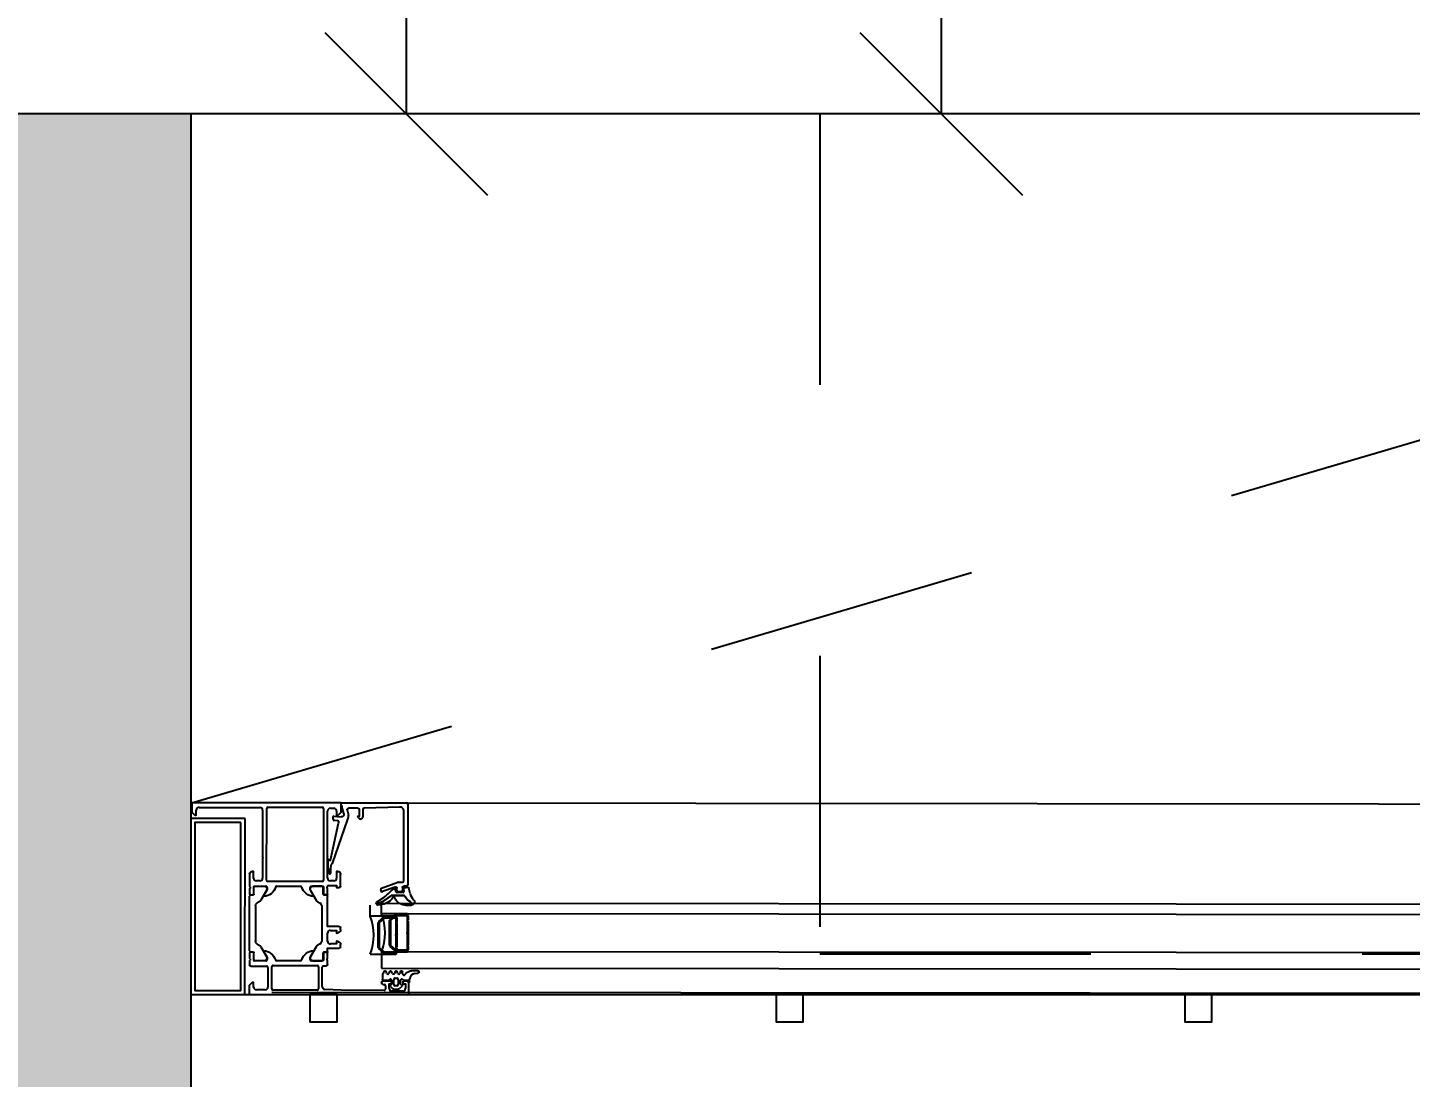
# Model space of a CAD drawing. Header units: metres. Extents: x 493 to 630, y -132 to -15.
# Drawn here: x 527.283 to 527.793, y -92.495 to -92.108 of the extents above; entities that cross this region are included whole.
import ezdxf

# ---------------------------------------------------------------- set-up
doc = ezdxf.new("R2010")
doc.units = ezdxf.units.M
doc.header["$MEASUREMENT"] = 0
doc.header["$PDMODE"] = 3
doc.linetypes.add('HIDDEN2', pattern=[0.1875, 0.125, -0.0625])
for name, color, linetype in [('a_caramida', 2, 'Continuous'), ('a_cote_50', 9, 'Continuous'), ('a_pereti_hasuri', 253, 'Continuous'), ('a_punctat', 40, 'HIDDEN2'), ('a_sticla', 4, 'Continuous'), ('a_tamplarie_ferestre', 6, 'Continuous'), ('a_vederi', 74, 'Continuous'), ('a_vederi subtiri', 124, 'Continuous')]:
    doc.layers.add(name, color=color, linetype=linetype)
doc.styles.get("Standard").update_dxf_attribs({"font": 'ARIALN.TTF'})
doc.dimstyles.new('50 cote', dxfattribs={"dimtxt": 0.09, "dimasz": 0.06, "dimexe": 0, "dimexo": 0, "dimgap": 0.018, "dimtad": 1, "dimdec": 1, "dimlfac": 100, "dimrnd": 0.5, "dimdsep": 46, "dimtxsty": 'Standard', "dimblk": 'OBLIQUE', "dimcen": 0.00045, "dimclrd": 256, "dimclrt": 4, "dimadec": 1, "dimazin": 0, "dimtfac": 1, "dimtdec": 1, "dimtix": 1, "dimtofl": 0, "dimtmove": 0, "dimatfit": 3, "dimldrblk": 'OBLIQUE', "dimfxl": 0, "dimtolj": 1, "dimtzin": 0, "dimarcsym": 0})

# ---------------------------------------------------------------- blocks, each defined once
blk = doc.blocks.new('_Oblique')
at = {"color": 0, "linetype": 'ByBlock', "lineweight": -2}
blk.add_line((-0.5, -0.5), (0.5, 0.5), dxfattribs=at)
blk = doc.blocks.new('*D329')
at = {"layer": 'a_cote_50', "lineweight": -2, "ltscale": 0.3}
blk.add_line((529.2931247839588, -91.58849998666855), (527.3431247814311, -91.58849998666855), dxfattribs=at)
at = {"layer": 'Defpoints', "color": 0, "ltscale": 0.3}
for p in [(527.3431247814311, -91.58849998666855), (527.3431247814311, -92.13958062453565), (529.2931247839588, -92.13958852803006)]:
    blk.add_point(p, dxfattribs=at)
at = {"layer": 'a_cote_50', "lineweight": -2, "ltscale": 0.3, "xscale": 0.06, "yscale": 0.06, "zscale": 0.06, "rotation": 180}
blk.add_blockref('_Oblique', (527.3431247814311, -91.58849998666855), dxfattribs=at)
at = {"layer": 'a_cote_50', "lineweight": -2, "ltscale": 0.3, "xscale": 0.06, "yscale": 0.06, "zscale": 0.06}
blk.add_blockref('_Oblique', (529.2931247839588, -91.58849998666855), dxfattribs=at)
at = {"layer": 'a_cote_50', "color": 4, "ltscale": 0.3, "char_height": 0.09, "attachment_point": 5}
for s, insert in [('\\A1;195', (528.3181247826949, -91.5245484177736)), ('\\A1;60.5', (528.3181247826949, -91.6524515555635))]:
    blk.add_mtext(s, dxfattribs=dict(at, insert=insert))
blk = doc.blocks.new('*D330')
at = {"layer": 'a_cote_50', "lineweight": -2, "ltscale": 0.3}
blk.add_line((527.3431247814311, -91.58849998666855), (527.048124781431, -91.58849998666855), dxfattribs=at)
at = {"layer": 'Defpoints', "color": 0, "ltscale": 0.3}
for p in [(527.048124781431, -91.58849998666855), (527.048124781431, -92.13958062453565), (527.3431247814311, -92.13958062453565)]:
    blk.add_point(p, dxfattribs=at)
at = {"layer": 'a_cote_50', "lineweight": -2, "ltscale": 0.3, "xscale": 0.06, "yscale": 0.06, "zscale": 0.06, "rotation": 180}
blk.add_blockref('_Oblique', (527.048124781431, -91.58849998666855), dxfattribs=at)
at = {"layer": 'a_cote_50', "lineweight": -2, "ltscale": 0.3, "xscale": 0.06, "yscale": 0.06, "zscale": 0.06}
blk.add_blockref('_Oblique', (527.3431247814311, -91.58849998666855), dxfattribs=at)
at = {"layer": 'a_cote_50', "color": 4, "ltscale": 0.3, "insert": (527.1956247814311, -91.5245484177736), "char_height": 0.09, "attachment_point": 5}
blk.add_mtext('\\A1;29.5', dxfattribs=at)
blk = doc.blocks.new('*D359')
at = {"layer": 'a_cote_50', "lineweight": -2, "ltscale": 0.3}
blk.add_line((527.4225012249332, -91.73458062453568), (527.4225012249332, -92.13958062453568), dxfattribs=at)
at = {"layer": 'Defpoints', "color": 0, "ltscale": 0.3}
for p in [(527.3776887111015, -91.73458062453568), (527.0481247814313, -92.13958062453568), (527.4225012249332, -92.13958062453568)]:
    blk.add_point(p, dxfattribs=at)
at = {"layer": 'a_cote_50', "lineweight": -2, "ltscale": 0.3, "xscale": 0.06, "yscale": 0.06, "zscale": 0.06}
for p, rotation in [((527.4225012249332, -91.73458062453568), 90), ((527.4225012249332, -92.13958062453568), 270)]:
    blk.add_blockref('_Oblique', p, dxfattribs=dict(at, rotation=rotation))
at = {"layer": 'a_cote_50', "color": 4, "ltscale": 0.3, "insert": (527.3585496560381, -91.93708062453581), "char_height": 0.09, "attachment_point": 5, "rotation": 90}
blk.add_mtext('\\A1;40.5', dxfattribs=at)
blk = doc.blocks.new('*D360')
at = {"layer": 'a_cote_50', "lineweight": -2, "ltscale": 0.3}
blk.add_line((527.6198495109353, -88.1445806245357), (527.6198495109353, -92.13958852802972), dxfattribs=at)
at = {"layer": 'Defpoints', "color": 0, "ltscale": 0.3}
for p in [(527.4178453513497, -88.1445806245357), (527.417845351349, -92.13958852802972), (527.6198495109353, -92.13958852802972)]:
    blk.add_point(p, dxfattribs=at)
at = {"layer": 'a_cote_50', "lineweight": -2, "ltscale": 0.3, "xscale": 0.06, "yscale": 0.06, "zscale": 0.06}
for p, rotation in [((527.6198495109353, -88.1445806245357), 90), ((527.6198495109353, -92.13958852802972), 270)]:
    blk.add_blockref('_Oblique', p, dxfattribs=dict(at, rotation=rotation))
at = {"layer": 'a_cote_50', "color": 4, "ltscale": 0.3, "insert": (527.5558979420402, -90.14208457628284), "char_height": 0.09, "attachment_point": 5, "rotation": 90}
blk.add_mtext('\\A1;399.5', dxfattribs=at)
blk = doc.blocks.new('__4FAFA3F2_FC5C_44BB_A64D_ECB77A95FE74_')
at = {"layer": 'a_vederi subtiri'}
for p, q in [((-124.3562511024065, 71.49999999985448), (-123.2625011026394, 71.49999999985448)), ((-123.2625011026394, 71.49999999985448), (-123.0437511024065, 71.25)), ((-123.0437511024065, 71.25), (-122.8250011026394, 71.49999999985448)), ((-122.8250011026394, 71.49999999985448), (-118.8896831609309, 71.49999999985448)), ((-118.010319044115, 71.49999999985448), (-114.0750011026394, 71.49999999985448)), ((-114.0750011026394, 71.49999999985448), (-113.8562511026394, 71.25)), ((-113.8562511026394, 71.25), (-113.6375011026394, 71.49999999985448)), ((-113.6375011026394, 71.49999999985448), (-112.5437511026394, 71.49999999985448)), ((-125.4500011026394, 66.99999999985448), (-125.4500011026394, 70.99999999988358)), ((-125.4500011026394, 61.49999999988358), (-125.4500011026394, 66.99999999985448)), ((-125.0125011026394, 70.99999999988358), (-125.0125011026394, 66.99999999985448)), ((-125.0125011026394, 66.81066017167177), (-125.0125011026394, 70.74999999985448)), ((-125.0125011026394, 66.99999999985448), (-125.0125011026394, 66.81066017167177)), ((-124.6975011024624, 66.81066017167177), (-124.6975011024624, 70.74999999985448)), ((-123.2319736413192, 64.97422835521866), (-124.5975512915757, 66.53488852712326)), ((-124.3562511024065, 71.13999999989755), (-119.0254425092135, 71.13999999989755)), ((-117.8745596958324, 71.13999999989755), (-112.5437511026394, 71.13999999989755)), ((-112.3024509134702, 66.53488852712326), (-113.6680285637267, 64.97422835521866)), ((-112.2025011025835, 70.74999999985448), (-112.2025011025835, 66.81066017167177)), ((-111.8875011026394, 66.99999999985448), (-111.8875011026394, 70.99999999988358)), ((-111.8875011026394, 70.74999999985448), (-111.8875011026394, 66.81066017167177)), ((-111.8875011026394, 66.81066017167177), (-111.8875011026394, 66.99999999985448)), ((-111.4500011026394, 70.99999999988358), (-111.4500011026394, 66.99999999985448)), ((-111.4500011026394, 66.99999999985448), (-111.4500011026394, 61.49999999988358)), ((-124.8202899277676, 66.28033008577768), (-123.4547122775111, 64.71966991398949)), ((-123.4547122775111, 64.71966991398949), (-124.8202899277676, 66.28033008577768)), ((-113.9093287528958, 64.85999999986961), (-122.9906734523829, 64.85999999986961)), ((-122.9906734523829, 64.49999999985448), (-113.9093287528958, 64.49999999985448)), ((-113.9093287528958, 64.49999999985448), (-122.9906734523829, 64.49999999985448)), ((-113.4452899277676, 64.71966991398949), (-112.0797122775111, 66.28033008577768)), ((-112.0797122775111, 66.28033008577768), (-113.4452899277676, 64.71966991398949))]:
    blk.add_line(p, q, dxfattribs=at)
at = {"layer": 'a_vederi subtiri', "extrusion": (2e-16, 2.000000000000001e-16, -1)}
for centre, radius, start, end in [((124.3060278883204, 70.79394531238358), 0.707838677237907, 356.4405713952564, 85.93127893733272), ((118.4500011026394, 71.76164062495809), 0.5116406250000021, 210.7555134559261, 329.2444865440739), ((112.5939743169583, 70.79394531238358), 0.7078386772379076, 94.06872106266727, 183.5594286047437), ((125.2312511026394, 71.02929687488358), 0.2207031249999999, 352.3718503293429, 187.6281496706571), ((125.2312511026394, 66.97070312485448), 0.2207031249999999, 172.371850329343, 7.628149670657059), ((125.2312511026394, 66.97070312485448), 0.2207031249999999, 172.371850329343, 7.628149670657059), ((124.2048949212767, 66.80336917506065), 0.8076390920070746, 319.6379859252439, 0.5172471456179616), ((124.2048949212767, 66.80336917506065), 0.8076390920070561, 319.6379859252439, 0.5172471456179616), ((124.3301350313704, 70.77285156247672), 0.3680761121636999, 356.4405713952564, 85.93127893733272), ((124.2775458882097, 66.80686885336763), 0.4199723278436767, 319.6379859252439, 0.5172471456179616), ((118.4500011026394, 71.67726562483585), 0.7872656250000108, 223.0350141754325, 316.9649858245675), ((112.5698671741411, 70.77285156247672), 0.3680761121637185, 94.06872106266727, 183.5594286047437), ((112.622456317069, 66.80686885336763), 0.4199723278436483, 179.4827528543821, 220.362014074756), ((112.695107284002, 66.80336917506065), 0.8076390920070647, 179.4827528543821, 220.362014074756), ((112.695107284002, 66.80336917506065), 0.8076390920070755, 179.4827528543821, 220.362014074756), ((111.6687511026394, 71.02929687488358), 0.2207031249999999, 352.3718503293429, 187.6281496706571), ((111.6687511026394, 66.97070312485448), 0.2207031249999999, 172.371850329343, 7.628149670657059), ((111.6687511026394, 66.97070312485448), 0.2207031249999999, 172.371850329343, 7.628149670657059), ((118.4500011026394, 44.30178832099773), 18.56821167883212, 67.85273984560007, 112.1472601544), ((122.9823408846278, 65.11756334116217), 0.617619552900235, 270.7730251426407, 319.8915003898574), ((122.9823408846278, 65.11756334116217), 0.617619552900235, 270.7730251426407, 319.8915003898574), ((122.9863405169453, 65.18113293728675), 0.3211621675081091, 270.7730251426407, 319.8915003898574), ((113.9136616881005, 65.18113293728675), 0.3211621675081109, 220.1084996101426, 269.2269748573593), ((113.917661320651, 65.11756334116217), 0.6176195529002321, 220.1084996101426, 269.2269748573593), ((113.917661320651, 65.11756334116217), 0.6176195529002375, 220.1084996101426, 269.2269748573593)]:
    blk.add_arc(centre, radius, start, end, dxfattribs=at)
blk = doc.blocks.new('tampalrie subsol')
at = {"layer": 'a_punctat', "ltscale": 0.5}
blk.add_line((527.3433847764492, -92.39381298310768), (528.275930165706, -92.11826868618769), dxfattribs=at)
at = {"layer": 'a_sticla'}
for points in [[(527.4133943753094, -92.43080569946574), (528.2930457908368, -92.43151198255428), (528.2930460244273, -92.43551198254737), (527.4133946088997, -92.43480569945882)], [(527.413395776853, -92.4548056994247), (528.2930471923795, -92.45551198251336), (528.2930468419945, -92.4495119825235), (527.4133954264671, -92.44880569943507)]]:
    blk.add_lwpolyline(points, close=True, dxfattribs=at)
at = {"layer": 'a_tamplarie_ferestre', "extrusion": (8.759648353309255e-20, 1.499999997442286e-15, -1)}
blk.add_line((527.3985389845718, -92.39382780732409), (527.422609672664, -92.39382921299584), dxfattribs=at)
at = {"layer": 'a_tamplarie_ferestre', "extrusion": (2.000116828503526e-16, 2.000510598935577e-16, -1)}
for points in [[(-527.3968388582306, -92.39682725794812), (-527.3968387706075, -92.39832771547042), (-527.3974387461924, -92.39832775050756), (-527.398538786017, -92.39722783939833), (-527.3985389845709, -92.39382780732454), (-527.3433846649069, -92.39381298310836), (-527.3433844663548, -92.39721298466456), (-527.3444843777015, -92.3983130471339), (-527.345084383804, -92.39831308217286), (-527.3450844889203, -92.39651307173368)], [(-527.346084545409, -92.39551313013298), (-527.3685388539908, -92.3955260447447)], [(-527.369538795591, -92.39652610314066), (-527.3695284140994, -92.41359377560542)], [(-527.3710279154564, -92.42239386623942), (-527.3710388458851, -92.3959262075242)], [(-527.371538875083, -92.39542623672388), (-527.3915388760022, -92.39542740467702)], [(-527.392038846802, -92.39592743387503), (-527.3920279163733, -92.42239509259025)], [(-527.3935284455287, -92.41359517715097), (-527.3935388095258, -92.39682708049126)], [(-527.3945388679231, -92.39582713126133), (-527.3958389167484, -92.39582720718117)], [(-527.3695283557017, -92.41459377560369), (-527.3695279469181, -92.42159377559159)], [(-527.3935279783474, -92.42159517713714), (-527.393528387131, -92.41459517714924)], [(-527.3647280486375, -92.42009349528621), (-527.3647277858477, -92.4245935029079)], [(-527.366227961038, -92.42159358288012), (-527.3662281070322, -92.41909358288444), (-527.365728107033, -92.41909355368563)], [(-527.3685278885226, -92.42259371719217), (-527.3672279007313, -92.42259364127591)], [(-527.3958279687743, -92.42259531145288), (-527.3945279199489, -92.42259523553304)], [(-527.3973281730441, -92.41909539905538), (-527.3968281730455, -92.41909536985656), (-527.3968280270514, -92.42159536985224)], [(-527.3983277908201, -92.42459545743998), (-527.3983281146452, -92.42009545745134)], [(-527.3647277274507, -92.42559348990562), (-527.3647276176624, -92.42747350090292)], [(-527.3649277708938, -92.42486670358704), (-527.364927744405, -92.42532029758621)], [(-527.3663075919782, -92.42747359316974), (-527.3663077531636, -92.42471345801857)], [(-527.3663379644838, -92.4275035920395), (-527.3663377726875, -92.42510359364127)], [(-527.3664277603795, -92.42459346502693), (-527.3707276313492, -92.42459372358513)], [(-527.3668478005026, -92.42460362480784), (-527.3703143419947, -92.42460382724573)], [(-527.3710131946186, -92.42613432105964), (-527.368916214604, -92.42976590769962)], [(-527.3712276021504, -92.42509374515367), (-527.3712275612718, -92.42579374973002), (-527.3698453512511, -92.42818749273448)], [(-527.3915278871757, -92.42289506339051), (-527.3715278862566, -92.42289389543737)], [(-527.3747528626361, -92.42459395864921), (-527.3834856141874, -92.42459446862142)], [(-527.3884159593742, -92.42819927162378), (-527.3870278551664, -92.42579467243019), (-527.387027896045, -92.42509466785384)], [(-527.387243052656, -92.42613499278787), (-527.3893394512936, -92.42976691506914)], [(-527.3875279252431, -92.42459470468293), (-527.391827950709, -92.42459494833827)], [(-527.3914186917548, -92.42460496524103), (-527.3879421502749, -92.42460461086694)], [(-527.391918063536, -92.42750501303402), (-527.3919186395275, -92.42510501469735)], [(-527.3919479439094, -92.4247149553454), (-527.391947782732, -92.42747495316769)], [(-527.3933278817906, -92.42532181875828), (-527.3933279082794, -92.42486822475894)], [(-527.3935277570481, -92.42747504543445), (-527.3935278668364, -92.42559503443772)], [(-527.3938277901559, -92.42429519922723), (-527.3968278083424, -92.42429537442126), (-527.3968277616246, -92.42509536984261), (-527.3978277616227, -92.425095420611)], [(-527.36472641381, -92.44838349796379), (-527.3647275864349, -92.42830349799851)], [(-527.3650276001421, -92.42777351842176), (-527.3660075744602, -92.42777357564995)], [(-527.3652276156329, -92.4278035271982), (-527.366037946965, -92.42780357451966)], [(-527.3669273866244, -92.4317079884674), (-527.366926611613, -92.44497926444444)], [(-527.3683212174395, -92.43034036502866), (-527.3674274391975, -92.43084199166788)], [(-527.3882568906618, -92.42838927240564), (-527.388297204064, -92.42839474503575)], [(-527.3899343564905, -92.43034146763893), (-527.3908175361644, -92.4308373318392)], [(-527.3913279683478, -92.43170939875057), (-527.391326618889, -92.444980509554)], [(-527.3930283643584, -92.4278051250696), (-527.392218033029, -92.42780504353766)], [(-527.3922477652119, -92.42777497068653), (-527.3932277395289, -92.42777502791472)], [(-527.3978268986418, -92.4393954126806), (-527.3935265880637, -92.43939516155257), (-527.3935283135138, -92.42830517590897)], [(-527.3935265744103, -92.44489516156102), (-527.3935267496032, -92.44189516156621)], [(-527.3945268156285, -92.44089521996602), (-527.3968268339352, -92.44089535428168), (-527.3968267526493, -92.44189535427864), (-527.3975857671885, -92.44169239567321)], [(-527.3983268514313, -92.44072643553125), (-527.3983268770714, -92.439895441879)], [(-527.3674265630383, -92.44584531964193), (-527.3683202826866, -92.44634705066676)], [(-527.3689152127531, -92.44692157748472), (-527.3710117686012, -92.4505534090174)], [(-527.3893377068373, -92.44692258879485), (-527.387240569627, -92.45055408466101)], [(-527.3908160093661, -92.44585247264189), (-527.3899327288675, -92.44634815722162)], [(-527.3935262717002, -92.44838517980469), (-527.3935264284162, -92.4473951615567), (-527.3978264314605, -92.44739541266676)], [(-527.3975855682858, -92.4450984015267), (-527.3968266003445, -92.44489535427476), (-527.3968265419469, -92.44589535427303), (-527.3945265236403, -92.44589521995738)], [(-527.3983264682878, -92.4468954418669), (-527.3983265168159, -92.44606444821596)], [(-527.3647262094053, -92.45209268219975), (-527.3647261217614, -92.45359349487916)], [(-527.3647263775904, -92.44921268420478), (-527.3647262678021, -92.45109269520145)], [(-527.3649262528472, -92.45136591088055), (-527.3649262263584, -92.45181950487984)], [(-527.3660063694265, -92.44891275895276), (-527.3650263951095, -92.44891270172451)], [(-527.3660367159424, -92.4488835744832), (-527.3652263846103, -92.44888352716174)], [(-527.3663061906822, -92.45197358714876), (-527.366306351907, -92.44921277647154)], [(-527.3663362263178, -92.4515835903614), (-527.3663366984226, -92.44918359200204)], [(-527.370725879542, -92.45209384524838), (-527.3664261836744, -92.45209359415622)], [(-527.3703127372274, -92.45208382119824), (-527.3668361957353, -92.4520836181764)], [(-527.3698445938982, -92.44850097345432), (-527.3712259496184, -92.45089387444926), (-527.37122590874, -92.45159387444812)], [(-527.3835261560763, -92.45209472245438), (-527.3747259210394, -92.45209420854127)], [(-527.3870262267881, -92.45159479714965), (-527.3870262676664, -92.4508947971508), (-527.388407902857, -92.44850205750805)], [(-527.3918262232618, -92.45209507745903), (-527.3875261975887, -92.4520948263476)], [(-527.3879393560009, -92.45208460872425), (-527.391415897481, -92.45208496309834)], [(-527.3919159469373, -92.45158501532563), (-527.391915859028, -92.44918501692149)], [(-527.3919463914469, -92.44921508647178), (-527.3919462302696, -92.451975084467)], [(-527.3922158895317, -92.44888504742823), (-527.3930262208609, -92.44888512896017)], [(-527.3932263832831, -92.44891516121976), (-527.3922464089661, -92.44891510399151)], [(-527.3933262125322, -92.45182197605442), (-527.393326239021, -92.45136838205525)], [(-527.3935261158216, -92.45349517825696), (-527.3935261975784, -92.45209517673351)], [(-527.3935262559753, -92.45109518973521), (-527.3935263657635, -92.44921517873854)], [(-527.3652260925617, -92.45409352407711), (-527.3710260803446, -92.45409386278277)], [(-527.3715260511448, -92.45459389198078), (-527.3715256306818, -92.46179388891659)], [(-527.3729256022949, -92.46249396774022), (-527.372926081155, -92.45429397831646)], [(-527.3734261103526, -92.45379400751614), (-527.3896261044118, -92.4537949535578)], [(-527.3901260752125, -92.45429498275575), (-527.3901255963524, -92.46249497217951)], [(-527.3915256395624, -92.46165057139638), (-527.3915260574274, -92.45449506145997)], [(-527.3920260866249, -92.45399509065965), (-527.3930260866232, -92.45399514905728)], [(-527.3662256428986, -92.46179357940969), (-527.3662257421745, -92.46009358246437), (-527.3656257360717, -92.46009354742546), (-527.3645256657367, -92.4611934816599), (-527.3645254671845, -92.46459348325624), (-527.4230254656492, -92.464596899519)], [(-527.3705255722864, -92.46279383063637), (-527.3672255844988, -92.46279363792485)], [(-527.389625567154, -92.46299494297983), (-527.3734255730948, -92.46299399693817)], [(-527.4144255529967, -92.4629963988703), (-527.3985255591272, -92.46299547034795), (-527.3924685439039, -92.4626490015196)], [(-527.4134257223513, -92.46009633883256), (-527.413425710672, -92.46029633578047)], [(-527.4139256814726, -92.46079636497848), (-527.4144256814718, -92.4607963941773)], [(-527.4167257698554, -92.45959653154677), (-527.4139257515496, -92.4595963680323)], [(-527.4149256522717, -92.46129642337525), (-527.4149255821942, -92.46249642795078)], [(-527.4162256121829, -92.46229649929154), (-527.4162257114587, -92.46059650234622), (-527.4172257114565, -92.46059656074385), (-527.4172257406553, -92.46009656074472)], [(-527.421225553776, -92.46329679139728), (-527.4172255232653, -92.46329655780488)], [(-527.4212257406484, -92.46009679433536), (-527.4212257114496, -92.46059679433449), (-527.4222257114483, -92.46059685273218), (-527.4222256121725, -92.4622968496775)], [(-527.4230257576374, -92.4595968994513), (-527.4217257393286, -92.45959682353327)], [(-527.4235254948467, -92.46409692873175), (-527.4235257284373, -92.46009692864925)]]:
    blk.add_lwpolyline(points, dxfattribs=at)
at = {"layer": 'a_tamplarie_ferestre', "extrusion": (8.759648353309255e-20, 1.499999997442286e-15, -1)}
for points in [[(-527.399531465438, -92.39778022205148), (-527.398824611672, -92.3951614805025)], [(-527.4007147664286, -92.39642041046527), (-527.4012342759827, -92.39835969556741)], [(-527.4047252564025, -92.39579121520784), (-527.4011977591176, -92.39579101362101)], [(-527.4049936702033, -92.39932242998627), (-527.4046250857153, -92.39869120337879), (-527.4052250860957, -92.3986912379405), (-527.4052252243416, -92.39629124333281)], [(-527.423109643715, -92.3942922921185), (-527.4230985184204, -92.42409682742118)], [(-527.3955250383793, -92.39982161191976), (-527.3955250931865, -92.39888309498853)], [(-527.3956339073769, -92.39878349003543), (-527.3984783070008, -92.39903518045479)], [(-527.3937145913129, -92.41795986536835), (-527.3937147834426, -92.4146698407178)], [(-527.3941144936769, -92.41978857830003), (-527.3941145592979, -92.41866922843309)], [(-527.4130984225939, -92.426096743735), (-527.413098441225, -92.42577770462879)], [(-527.4134273745065, -92.42530790813845), (-527.4194176710266, -92.42312680058274)], [(-527.4184274187347, -92.42487050771825), (-527.4137694988608, -92.42656659514563)], [(-527.4190984092611, -92.42609659001289), (-527.4190984534096, -92.42534059331007)], [(-527.4205983781527, -92.42659667760842), (-527.4195983800614, -92.4265966192109)], [(-527.4210984638411, -92.42509671062436), (-527.4210984054437, -92.42609670680798)], [(-527.4225984911295, -92.42459679822161), (-527.4215984930391, -92.4245967398241)]]:
    blk.add_lwpolyline(points, dxfattribs=at)
for points in [[(-527.4195887669424, -92.42309662627292), (-527.4210985806353, -92.42309671444235, -0.4142048407650049), (-527.4215986098342, -92.4225967436422), (-527.4216094977429, -92.39685719876364, -0.426752481241578), (-527.4200455879561, -92.39535911086374), (-527.4070038632198, -92.39577186497114, -0.4017347394656232), (-527.4065252237885, -92.39627137929004), (-527.4065250583984, -92.39910351526116)], [(-527.3938889333845, -92.41460275120642), (-527.3942334726386, -92.41498351627024, -0.4930404387425781), (-527.3945481214705, -92.41502496225735), (-527.3975464766874, -92.40127496368835, -0.637079024899166), (-527.3972365441819, -92.40042330727037), (-527.3959814303087, -92.4003197312242)], [(-527.4008459467422, -92.39980857120791), (-527.3952004737774, -92.41621103398597, -0.1989123673822696), (-527.3946146047537, -92.41762521333732), (-527.3946144784165, -92.41978860749794)]]:
    blk.add_lwpolyline(points, format="xyb", dxfattribs=at)
at = {"layer": 'a_tamplarie_ferestre'}
for points in [[(527.3630414108774, -92.39960665318482), (527.343041410911, -92.39960548523173), (527.3430282317311, -92.4645806245357), (527.3630282316974, -92.46458179248879)], [(527.3615413232831, -92.40110656558578), (527.3445413233122, -92.40110557282564), (527.3445283193253, -92.4630807121348), (527.3615283192961, -92.46308170489493)]]:
    blk.add_lwpolyline(points, close=True, dxfattribs=at)
for centre, radius, start, end in [((527.3460845448745, -92.3965131860944), 0.001000055961707848, 89.99996944249592, 179.9934479672238), ((527.3685387895227, -92.39652605081208), 0.001000006069137505, 359.9970017922097, 89.99630632937387), ((527.3715388486245, -92.39592623946406), 0.0005000027408632962, 89.99696812901534, 179.9963399795439), ((527.3915388440619, -92.39592740741692), 0.0005000027408632962, 359.9969681420429, 89.99633999256824), ((527.3945388643303, -92.3968271860716), 0.001000054809777459, 89.99979419586676, 179.993951058712), ((527.3958387719005, -92.39682729350146), 0.001000086330796236, 0.002036908487564207, 89.99170150663187), ((527.4226096407357, -92.39432921381687), 0.0005000008220376725, 359.9968746188756, 89.99634129532343), ((527.3960250349606, -92.39982163964969), 0.0004999965822622361, 179.9968223621076, 264.9968851410112), ((527.3956250931856, -92.39888310082829), 9.99999999976363e-05, 84.94327835539706, 179.9966540607951), ((527.3997853631323, -92.39874783438903), 0.001500000063743287, 314.9958618900167, 14.99645039882305), ((527.4057259872502, -92.39897948800852), 0.0008086392632466715, 205.0935583404191, 351.1772781162137), ((527.3690034091087, -92.4140937449472), 0.0007249824704847862, 316.3925156600931, 43.60079246149203), ((527.39405325567, -92.4140952077995), 0.0007248836686813677, 136.3850773294907, 223.6082307920967), ((527.3938147834417, -92.41466984655762), 9.9999999997635e-05, 42.14070002754162, 179.9966540607951), ((527.3672279798525, -92.42159362246383), 0.001000018815337834, 179.9977320711778, 269.9954667818121), ((527.3685279779891, -92.4215937482665), 0.0009999689290966405, 269.9948737415891, 359.9984343734776), ((527.371527918196, -92.42239389269753), 0.0005000027408632892, 179.9969681420429, 269.9963399925682), ((527.3915279136334, -92.42239506065039), 0.0005000027408633034, 269.9969681290153, 359.9963399795439), ((527.394528037147, -92.42159517674065), 0.001000058799433805, 180.0000227251864, 269.9932853964016), ((527.3940332479414, -92.41796564784721), 0.0003187090900802912, 178.9604004864517, 239.2428055809888), ((527.3943644851396, -92.41980412571729), 0.0002504744573857769, 176.4412562264918, 3.552051895096805), ((527.3958279396608, -92.42159522405217), 0.001000087401268234, 270.0016679486675, 359.9916469928368), ((527.3646488759789, -92.42532594196001), 0.0002789255417305549, 286.4212486188584, 1.159524135465188), ((527.3646489337782, -92.42486101889557), 0.0002788950563208237, 358.832064685055, 73.57677764990743), ((527.366427753164, -92.42471346502629), 0.0001199999999971598, 89.9965547126803, 179.9966540607951), ((527.3668427683723, -92.42510862043946), 0.000505020702843156, 89.42908361551518, 179.4296885795372), ((527.3701719735428, -92.42559363700809), 0.0009999960709008262, 327.2696379610711, 81.8150460083559), ((527.3707276150333, -92.42509371070258), 0.00049998711776212, 359.9960520966998, 89.99813029087304), ((527.3747528334374, -92.42509395864835), 0.000499999999988166, 89.99665406079184, 163.042252196781), ((527.3834855849886, -92.42509446862056), 0.0004999999999879989, 17.28620677251635, 89.99665406079184), ((527.3875278831625, -92.4250946917989), 0.0004999871177621113, 89.99517783070843, 179.9972560248868), ((527.3918279439089, -92.42471494833768), 0.0001199999999971626, 359.9966540607951, 89.99675340890336), ((527.3922180635344, -92.42750504353927), 0.0002999999999929101, 179.9941739405862, 269.9941739405894), ((527.3936067495555, -92.4253274957033), 0.0002789255417305544, 178.8337839861233, 253.5720595027292), ((527.3936067460567, -92.42486257263442), 0.0002788950563208143, 106.4165304716754, 181.1612434365327), ((527.3938279251952, -92.4245951991968), 0.0002999999999929288, 90.02579046865434, 179.9710163848052), ((527.413598422593, -92.42609677293382), 0.0004999999999881739, 179.9966540607951, 290.0080725121486), ((527.4135984412242, -92.4257777338276), 0.0004999999999881392, 110.0069078348648, 179.9966540607951), ((527.4195984170206, -92.42609661145286), 0.0005000077593987788, 179.9975432034351, 269.9957649189554), ((527.4195887377435, -92.42359662627206), 0.0004999999999882194, 89.99665406079184, 110.0069078348648), ((527.42059840127, -92.4260966734347), 0.0005000041742330563, 269.9973509517598, 359.9961757363105), ((527.422598510258, -92.42409679005829), 0.0005000081636808578, 269.9978080902266, 359.9957185978821), ((527.3652275837553, -92.4283035245183), 0.0004999973210933301, 89.99634707955651, 179.9969610420271), ((527.3676172202543, -92.42901583191724), 0.001499999999964502, 297.9909086973345, 329.9966574602781), ((527.3903279683528, -92.43170929706667), 0.0009999999999763505, 359.9941739405862, 60.68782095970379), ((527.3945268672451, -92.4418953376221), 0.001000117657443958, 90.0029570640323, 179.9899139245605), ((527.3676161308069, -92.44767150154559), 0.001499999999964521, 29.99665066130326, 62.00239942425749), ((527.3903266188944, -92.44498040787016), 0.0009999999999763557, 299.3005269250615, 359.9941739405862), ((527.3945265486251, -92.4448952457393), 0.0009999742183944547, 179.9951768145658, 269.998568440015), ((527.3646473885818, -92.45182515700441), 0.0002788950563208394, 286.4165304716754, 1.161243436533051), ((527.3646473850829, -92.45136023393582), 0.0002789255417305552, 358.8337839861233, 73.57205950272922), ((527.3652264111302, -92.44838352984141), 0.0004999973210861573, 179.9963470795598, 269.9969610420271), ((527.3664261906822, -92.45197359415647), 0.0001199999999971633, 179.9966540607951, 269.9966540607918), ((527.3668362222943, -92.45158362219962), 0.0004999959774337581, 179.996351580579, 269.9969565410079), ((527.3701704843817, -92.45109399481453), 0.00099999607090083, 278.1782621132383, 32.72367016051069), ((527.3707259087408, -92.45159384524925), 0.0004999999999881703, 269.9966540607918, 359.9966540607951), ((527.3747259502381, -92.45159420854213), 0.0004999999999883186, 197.7436517637244, 269.9966540607918), ((527.3835261852751, -92.45159472245524), 0.0004999999999882074, 269.9966540607918, 342.2496563578595), ((527.3875262267876, -92.45159482634847), 0.0004999999999881765, 179.9966540607951, 269.9966540607918), ((527.3918262302695, -92.45197507745928), 0.0001199999999971633, 269.9966540607918, 359.9966540607951), ((527.3922158590266, -92.44918504742657), 0.0002999999999929065, 89.99417394058943, 179.9941739405862), ((527.393605049647, -92.45182766074583), 0.0002788950563208455, 178.832064685055, 253.5767776499074), ((527.3936051074467, -92.451362737681), 0.0002789255417305512, 106.4212486188584, 181.1595241354648), ((527.371026054785, -92.45459385914285), 0.0004999963606447851, 359.9962370162867, 89.99707109878631), ((527.3734260811538, -92.45429400751527), 0.0004999999999881765, 89.99665406079184, 179.9966540607951), ((527.389626075213, -92.45429495355694), 0.0004999999999881836, 359.9966540607951, 89.99665406079184), ((527.3920260574262, -92.45449509065878), 0.0004999999999881836, 89.99665406079184, 179.9966540607951), ((527.3672256119099, -92.46179366890925), 0.0009999690159288553, 179.9948718916832, 269.9984294034665), ((527.3705256107746, -92.46179381072665), 0.001000019910524333, 269.9977948053543, 359.9955201361547), ((527.3734256022937, -92.46249399693903), 0.0004999999999881765, 179.9966540607951, 269.9966540607918), ((527.3896255963529, -92.4624949429807), 0.0004999999999881765, 269.9966540607918, 359.9966540607951), ((527.3925256303509, -92.46165064150438), 0.0009999907912387554, 179.9959830702154, 266.7273782432525), ((527.4144255858345, -92.4624964025108), 0.0004999963606570515, 269.9962370227971, 359.9970847646883), ((527.4144256495315, -92.46129639691713), 0.0005000027408632843, 359.9969681420429, 89.99633999256824), ((527.4172255649753, -92.46229660500762), 0.000999952798118541, 179.9939426298858, 269.9976101007223), ((527.4212255689514, -92.46229674817113), 0.001000043226228888, 269.9991305723691, 359.9941843691416)]:
    blk.add_arc(centre, radius, start, end, dxfattribs=at)
at = {"layer": 'a_tamplarie_ferestre', "extrusion": (8.759648353309255e-20, 1.499999997442286e-15, -1)}
for centre, radius, start, end in [((-527.3983415824356, -92.3952909181704), 0.0005000713486215686, 113.2429463128766, 164.9988518943685), ((-527.401197754878, -92.39629103060967), 0.0005000169887408081, 345.0040409741454, 90.00048580369246), ((-527.4047252282226, -92.39629121132735), 0.0004999961203540095, 90.00322921234229, 180.0036675715505), ((-527.3985655226802, -92.3980389883004), 0.00100000269142326, 165.0031729876738, 275.0034337215014), ((-527.3936145592986, -92.41866919912081), 0.0004999999999885264, 120.7571944190112, 180.0033589431505), ((-527.4185980378547, -92.42534093833189), 0.0005004156736208125, 70.06494436633787, 179.960496251092), ((-527.4215984618768, -92.42509673786009), 0.0004999980369683451, 0.003120993288588454, 90.00357088594855)]:
    blk.add_arc(centre, radius, start, end, dxfattribs=at)
at = {"layer": 'a_tamplarie_ferestre', "extrusion": (2.000116828503526e-16, 2.000510598935577e-16, -1)}
for centre, radius, start, end in [((-527.365728083, -92.42009358805109), 0.001000034366135351, 0.005314871302709491, 90.00137700711107), ((-527.3973280271708, -92.42009548651868), 0.001000087474370509, 90.00835719551797, 179.9983346828914), ((-527.3650276176613, -92.42747351842223), 0.0002999999999929173, 270.0033459392081, 0.003345939204910818), ((-527.3660075919795, -92.42747357565042), 0.0002999999999929173, 180.0033459392045, 270.0033459392081), ((-527.3660379644843, -92.42750357452019), 0.0002999999999929173, 180.0033459392045, 270.0033459392081), ((-527.3696049463389, -92.42352424178165), 0.004881891175918552, 196.957747803219, 265.6636939936709), ((-527.3886637221032, -92.42348302590625), 0.004923085062686921, 274.7401855316065, 342.7137932274837), ((-527.3880843602745, -92.42559444340719), 0.0009999960709008255, 327.2788099593603, 81.82421800740018), ((-527.391418643553, -92.4251049612161), 0.0004999959774337529, 90.00552357919355, 180.0061285396306), ((-527.3922477827311, -92.427474970687), 0.0002999999999929137, 270.0033459392081, 0.003345939204910818), ((-527.3932277570482, -92.4274750279152), 0.0002999999999929102, 180.0033459392045, 270.0033459392081), ((-527.3978278215604, -92.42459545135415), 0.0004999692599016981, 180.0006973792653, 270.0068687716495), ((-527.3679273870314, -92.43170804765947), 0.001000000408674854, 0.003391454214703511, 60.00346473953554), ((-527.3699637330294, -92.42825584947946), 0.0001366999999967652, 265.6636939936709, 30.00326446943858), ((-527.3882889982481, -92.42825594956804), 0.0001390378262387835, 155.9430756562157, 266.6165183608196), ((-527.3906385657, -92.42901704724147), 0.00149999999996451, 298.0000806928284, 330.0058294605141), ((-527.3930283135163, -92.42830512506703), 0.0004999999999881799, 90.00582605941058, 180.0058260594134), ((-527.3973258956381, -92.44072576247981), 0.001000956019629054, 180.0385261746056, 254.9522860350736), ((-527.3978268547597, -92.43989543499026), 0.000500022311629201, 90.0050282716784, 180.0007893537823), ((-527.36792661202, -92.44497932204769), 0.001000000408674858, 300.0032271388764, 0.003300424195121046), ((-527.390636668718, -92.44767272080514), 0.001499999999964529, 30.00582265919023, 62.01157142295874), ((-527.3973253242225, -92.44606517977013), 0.00100119286071296, 105.0661458664767, 179.958134971582), ((-527.3978264386136, -92.44689538298911), 0.0005000296776441325, 180.0067464917885, 270.000819642841), ((-527.3650263775902, -92.44921270172404), 0.0002999999999929066, 0.003345939204910818, 90.00334593920817), ((-527.3660063519072, -92.44921275895229), 0.0002999999999929064, 90.00334593920817, 180.0033459392045), ((-527.3660366984232, -92.44918357448273), 0.0002999999999929082, 90.00334593920817, 180.0033459392045), ((-527.3699642131729, -92.4484319205473), 0.0001381197846450354, 330.0033459416881, 95.62592347819232), ((-527.3694875875916, -92.45327038179892), 0.004999999999881607, 95.62592347819232, 162.2563482362754), ((-527.3887643521165, -92.45327150751677), 0.004999999999881793, 17.75034364214046, 84.38076840021141), ((-527.3880817672978, -92.45109480512531), 0.000999996070900831, 278.1874341082417, 32.73284215956483), ((-527.3882882916475, -92.44843299063058), 0.000138119784645033, 84.38076840021141, 210.0033459367247), ((-527.3914159509623, -92.45158496712378), 0.0004999959774337601, 180.0055235791997, 270.0061285396278), ((-527.3922463914467, -92.44921510399104), 0.0002999999999929013, 0.003345939204910818, 90.00334593920817), ((-527.3930262717029, -92.44838512896274), 0.0004999999999881746, 180.0058260594134, 270.0058260594105), ((-527.3932263657638, -92.44921516121929), 0.0002999999999929066, 90.00334593920817, 180.0033459392045), ((-527.3652261079602, -92.45359353787717), 0.0004999862001939236, 270.0017645246723, 0.004927347226328121), ((-527.3930261158221, -92.45349514905814), 0.0004999999999881747, 180.0033459392045, 270.0033459392081), ((-527.4139256977886, -92.46029637786012), 0.0004999871185779335, 270.0018697872923, 0.004822097633539329), ((-527.4139257085513, -92.46009635423059), 0.0004999862001939582, 0.001764531186042677, 90.00492735374662), ((-527.4167256919178, -92.46009658027879), 0.0005000487381371208, 90.00893009515015, 179.9977617767483), ((-527.4217256898781, -92.46009677276083), 0.0004999492300512523, 359.9975274957672, 90.00566721446855), ((-527.4230257320783, -92.46009689581138), 0.0004999963606447728, 90.00292890121372, 180.0037629837129), ((-527.4230254984907, -92.4640969031633), 0.0004999963568365368, 180.0029299629588, 270.0037634201395)]:
    blk.add_arc(centre, radius, start, end, dxfattribs=at)
at = {"layer": 'a_vederi subtiri'}
blk.add_line((527.4092227282142, -92.43559609342157), (527.4092229618049, -92.43159609342848), dxfattribs=at)
for points in [[(527.403483664277, -92.39381500466402), (528.2849947729361, -92.39463478220112), (528.2849940235275, -92.33950553139412), (528.1842932704515, -92.3395069002871), (528.184293370032, -92.34683239618515), (528.2654151200319, -92.34683129344272), (528.2654157681037, -92.39450579753962)], [(527.4182121798515, -92.42549657066303), (527.417956851423, -92.42549655575249)], [(527.4188599319023, -92.42669926143554), (527.4184941434182, -92.42569407427669)], [(527.4213371325504, -92.42689680085954), (527.4191418284531, -92.42689667265893)], [(527.4215212943546, -92.42566138010523), (527.4216347816357, -92.42655917838061)], [(527.4231541255805, -92.42505399228003), (527.4217610955016, -92.42532453641462)], [(527.423947959916, -92.42721046453448), (527.4235108954831, -92.42528077665014)], [(527.4146465908564, -92.42974961936682), (527.4167392921407, -92.42819832998032)], [(527.4167392918488, -92.42820332998036), (527.4146465905644, -92.42975461936675)], [(527.4213686714546, -92.42800207329753), (527.4173413342734, -92.4280018381105)], [(527.4173413345653, -92.42799683811052), (527.4213686717466, -92.42799707329755)], [(527.4223672716495, -92.43155219389962), (527.4244272896386, -92.43155170691631)], [(527.4244599584608, -92.43105176017917), (527.424483340908, -92.43154363345502)], [(527.424483340616, -92.43154863345507), (527.4244599581688, -92.4310567601791)], [(528.2785473026573, -92.46450548257063), (527.3729879006421, -92.46381655849757)]]:
    blk.add_lwpolyline(points, dxfattribs=at)
at = {"layer": 'a_vederi subtiri', "extrusion": (2.000175226159303e-16, 3.000510597230432e-16, -1)}
for points in [[(-527.4144367011035, -92.45598300899564), (-527.4137740294875, -92.45699652224363), (-527.4137739126928, -92.45899651024018)], [(-527.4154008867662, -92.45672669045337), (-527.4151450174993, -92.45605880655103)], [(-527.4164009178163, -92.45606658686711), (-527.4161479240877, -92.45672673407864)], [(-527.4174008792513, -92.45672682682175), (-527.4171479551378, -92.45606663049233)], [(-527.4184009178065, -92.45606670365657), (-527.4181479165728, -92.45672687044691)], [(-527.4194008792641, -92.45672694362128), (-527.4191479551263, -92.45606674728634)], [(-527.4204005440718, -92.4560677956685), (-527.4201479165843, -92.45672698724314)], [(-527.4211740142658, -92.45689778738506), (-527.4211740543748, -92.45621096249772)], [(-527.4226521427453, -92.4565739683369), (-527.4220453017426, -92.45723212826681)], [(-527.4268147793263, -92.45580097979058), (-527.4244167344906, -92.45580083975045)], [(-527.425730975995, -92.45677871520644), (-527.426806734629, -92.45665199232224)], [(-527.4140738981728, -92.45929653075916), (-527.4161738741692, -92.45929665339276)], [(-527.416559446819, -92.46140891291287), (-527.4176006840744, -92.46245026778962)], [(-527.4171738741675, -92.45929671179044), (-527.4171737977464, -92.46060534489345)], [(-527.4179542282337, -92.4625967343668), (-527.4195931316721, -92.46259683007492)], [(-527.4179737687309, -92.46089674250504), (-527.4179738796855, -92.4589967585083)], [(-527.4190737605301, -92.46139680674281), (-527.4184737395311, -92.46139677170305)], [(-527.4184739088834, -92.45849678770804), (-527.4190739298823, -92.45849682274786)], [(-527.4195739006827, -92.45899685194581), (-527.4195737897281, -92.46089683594249)], [(-527.4199466929352, -92.4624504047913), (-527.4209880668122, -92.46140915653382)], [(-527.4203738097408, -92.46060553456374), (-527.420373886162, -92.45929689866358)], [(-527.4213738861603, -92.45929695706116), (-527.423273865157, -92.45929706801542), (-527.4232738125999, -92.4601970560139)], [(-527.4236738299578, -92.45979708537328), (-527.4237514572982, -92.45883273111377)]]:
    blk.add_lwpolyline(points, dxfattribs=at)
at = {"layer": 'a_vederi subtiri'}
for centre, radius, start, end in [((527.4045353113123, -92.41558276031537), 0.0163409220760644, 296.736010357696, 316.4455204384836), ((527.4191418459724, -92.42659667265946), 0.000299999999992913, 199.9964906635433, 269.9966540607918), ((527.4213371500697, -92.42659680086007), 0.0002999999999929075, 269.9966540607918, 7.204333159518455), ((527.4288977531854, -92.42608148858272), 0.005076912458413897, 192.8485381440074, 223.5553661726811), ((527.4110353923093, -92.4248385365957), 0.006099887101392956, 273.3941609718128, 306.2998217027513), ((527.4173412761677, -92.42899683810879), 0.0009999999999763568, 89.99665406079184, 127.0121256587993), ((527.4179728128364, -92.42921283526778), 0.0004762922707111376, 17.91271857432425, 141.4281319477), ((527.4213686133489, -92.42899707329582), 0.0009999999999763516, 21.39310574108661, 89.99665406079184), ((527.4257871235016, -92.4266782357052), 0.003999999999905443, 209.3253478394699, 242.2763502150095), ((527.4234610864582, -92.43109924410038), 0.0009999999999763377, 2.721651698622163, 62.27635021500952), ((527.415774413785, -92.45658359060616), 0.0003999999999905423, 200.9620565349714, 339.0312515919912), ((527.4177744062702, -92.45658372697449), 0.0003999999999905419, 200.9620565349714, 339.0312515919912), ((527.4197744062816, -92.45658384377066), 0.0003999999999905415, 200.9620570533783, 339.0312515919912), ((527.4216739890685, -92.4568973120073), 0.0004999750288193881, 180.0544770131231, 317.9587110446068), ((527.4259942028499, -92.45901326474109), 0.002249999999946794, 96.71840200921079, 175.397801733169), ((527.4166738741395, -92.4592971764676), 0.0005000002439016094, 0.05324806165658553, 179.9400600599325), ((527.4168737977469, -92.46060532737414), 0.0002999999999929057, 260.2586873261778, 359.9966540607951), ((527.4184739401716, -92.46089660028241), 0.0005001714608795215, 180.0162919330727, 269.977016191775), ((527.4184738769591, -92.45899678498142), 0.0004999972743997995, 89.99634173174643, 179.9969663930941), ((527.4190736109698, -92.46089662796368), 0.0005001788015072355, 270.017132226512, 359.9761759015912), ((527.4190737580416, -92.45899696537225), 0.000500142653954159, 0.01299401138391398, 89.98031411672149), ((527.4206738097403, -92.46060555208305), 0.0002999999999929062, 179.9966540607951, 279.7363007413979), ((527.4208738861323, -92.45929742204896), 0.0005000002442085207, 0.05328365619759385, 179.9400244653874)]:
    blk.add_arc(centre, radius, start, end, dxfattribs=at)
at = {"layer": 'a_vederi subtiri', "extrusion": (3.660225694997133e-24, 6.273976574179546e-20, -1)}
for centre, radius, start, end in [((-527.4272090074838, -92.4372200483927), 0.015000302720351, 43.77522149214428, 50.9951183573954), ((-527.4179568339038, -92.42579655575196), 0.0002999999999929002, 50.9951183573954, 90.00334593920817), ((-527.4182121623294, -92.42579661836675), 0.0003000477042415295, 90.00334593920817, 160.0159042471677), ((-527.4218182906363, -92.42561903381113), 0.0002999999999928998, 351.8853530985842, 79.00925388109361), ((-527.4232183065221, -92.42534704655276), 0.0002999999999930683, 77.6468600304441, 167.2381192511253), ((-527.4120901026425, -92.43084431145309), 0.0006979315997486337, 353.5508238028107, 73.06219017026588), ((-527.4120901136495, -92.43084932341469), 0.0006979967121983896, 269.6058208887445, 353.5508238028107), ((-527.4110354519365, -92.42483361737146), 0.00609978687464317, 233.7001782972486, 266.6058390281871), ((-527.4121359014837, -92.42455798054596), 0.006989443233497909, 218.5718680523, 270.3359823507258), ((-527.4173412758757, -92.42900183810877), 0.000999999999976361, 52.98787434120075, 90.00334593920817), ((-527.4221999935717, -92.42737712539144), 0.004134773588893481, 276.3602100411625, 335.8868883671877), ((-527.421368613057, -92.4290020732958), 0.0009999999999763508, 90.00334593920817, 158.6068942589134), ((-527.4223665624567, -92.42855219398353), 0.002999999999929044, 269.9864554116795, 282.0171619865843), ((-527.4257871237935, -92.42667323570521), 0.003999999999905444, 297.7236497849905, 330.6746521605301), ((-527.4234610861663, -92.43110424410042), 0.0009999999999763388, 117.7236497849905, 177.2783483013779), ((-527.4243919681194, -92.43039490534431), 0.001157340695964786, 265.4717634524152, 268.2510869160335), ((-527.4243919684113, -92.43038990534433), 0.001157340695964785, 135.5726252484228, 265.4717634524152)]:
    blk.add_arc(centre, radius, start, end, dxfattribs=at)
at = {"layer": 'a_vederi subtiri', "extrusion": (2.000175226159303e-16, 3.000510597230432e-16, -1)}
for centre, radius, start, end in [((-527.4147714904807, -92.45620190639829), 0.0003999999999905419, 33.17811076794433, 159.0379434650286), ((-527.4167744281192, -92.45620973033965), 0.0003999999999905411, 20.96874840800878, 159.0379434650286), ((-527.4187744281077, -92.45620984713366), 0.0003999999999905419, 20.96874910716281, 159.0379434650286), ((-527.4207740543754, -92.45621093913871), 0.0003999999999905411, 20.96874806264025, 180.0033459392045), ((-527.4244165943362, -92.45820083974633), 0.002399999999943251, 42.67688197948543, 90.00334593920817), ((-527.4268132415091, -92.45622650954294), 0.0004255325310577661, 90.20705965122237, 270.8761522804339), ((-527.4140727141985, -92.45899772911315), 0.0002988039917129592, 269.7729718800788, 0.2337199950731975), ((-527.4167722247407, -92.46119698492544), 0.0003003130297155874, 315.114661888908, 99.74131267382218), ((-527.4179542574326, -92.46209673436766), 0.0004999999999881796, 270.0033459392081, 315.003235967897), ((-527.4195931608709, -92.46209683007578), 0.0004999999999881721, 225.0034559611767, 270.0033459392081), ((-527.420775328872, -92.46119720616645), 0.0003003004985533637, 80.26369925860203, 224.8937466569738), ((-527.4232745001075, -92.4597977262411), 0.0003993303646181676, 179.9080484732045, 270.0986434052023)]:
    blk.add_arc(centre, radius, start, end, dxfattribs=at)
at = {"xscale": -0.001000000000008328, "yscale": 0.001000000000008328, "zscale": 0.001000000000008328}
for p, rotation in [((527.3477292367371, -92.32414250105461), 269.9966540607937), ((527.3518907229267, -92.32335929424528), 270.0033459392066)]:
    blk.add_blockref('__4FAFA3F2_FC5C_44BB_A64D_ECB77A95FE74_', p, dxfattribs=dict(at, rotation=rotation))

msp = doc.modelspace()

# ---------------------------------------------------------------- hatches: boundary and pattern name
at = {"layer": 'a_pereti_hasuri', "ltscale": 0.3}
h = msp.add_hatch(dxfattribs=at)
h.set_pattern_fill('ANSI33', color=256, scale=0.25, style=0)
h.set_pattern_definition([(45, (-4876.954643999999, 8292.469365), (-0.04419417382415922, 0.04419417382415922), []), (45, (-4876.91044982625, 8292.469365), (-0.04419417382415922, 0.04419417382415922), [0.03125, -0.015625])])
h.paths.add_polyline_path([(518.3431247826951, -92.37458062453567), (518.3431247801674, -92.11458062453568), (518.048124781431, -92.11458062453568), (518.048124781431, -91.82453394680553), (518.0181247814311, -91.82453394680553), (518.0181247814311, -91.80453394680556), (517.4784555741643, -91.80453394680556), (517.4784555741643, -92.19453394680555), (517.1834555779559, -92.19453394680555), (517.1834555779559, -92.7945806245372), (518.343124782695, -92.7945806245372), (518.343124782695, -92.76958062453713), (518.343124782695, -92.66958062453713), (518.3431247826951, -92.43958062453567)])
h.paths.add_polyline_path([(518.473124781431, -89.1845806245357), (518.3331247814311, -89.1845806245357), (518.3331247814311, -88.14458062453568), (529.453124781431, -88.14458062453568), (529.453124781431, -89.67958062453567), (529.733124781431, -89.67958062453567), (529.733124781431, -89.87958062453566), (529.7831247814311, -89.87958062453566), (529.858124781431, -89.87958062453566), (529.858124781431, -89.83458062453562), (530.1583166750779, -89.83458062453562), (530.1583166750779, -89.61458062453559), (530.3033166750779, -89.61458062453559), (530.3033166750779, -89.0095806245356), (529.6147915294455, -89.0095806245356), (529.6147915294455, -88.04458062453577), (529.5397915294454, -88.04458062453577), (518.3997915294455, -88.04458062453577), (518.3997915294455, -80.11458062453576), (518.3997915294456, -79.61458062453599), (518.3997915294453, -79.54958062453599), (518.3997915294451, -79.38958062453588), (517.4634713662758, -79.38958062453588), (517.4634713662758, -80.08953394680559), (517.5234713662758, -80.08953394680559), (517.7182794726286, -80.08953394680559), (517.7182794726286, -80.53953394680558), (518.0682794726288, -80.53953394680558), (518.0682794726288, -85.08953394680559), (517.6782794726287, -85.08953394680559), (517.6782794726287, -85.5695339468056), (516.9177794726287, -85.5695339468056), (516.9177794726287, -85.92453394680557), (517.3877794726287, -85.92453394680557), (517.3877794726287, -86.07013394680557), (518.1077794726287, -86.07013394680557), (518.1077794726287, -89.18013394680558), (517.3677794726287, -89.18013394680558), (517.3677794726287, -89.43013394680558), (516.7960353325338, -89.43013394680558), (516.7960353325338, -89.73453394680557), (517.4977794726286, -89.73453394680557), (517.4977794726286, -90.10453394680559), (518.0181247814311, -90.10453394680555), (518.0931247814311, -90.10453394680553), (518.0931247814311, -89.6845806245357), (518.473124781431, -89.6845806245357), (518.473124781431, -89.67458062453568)])
h.paths.add_polyline_path([(521.4097915294456, -79.61458062453599), (521.4097915294454, -79.54958062453599), (521.4097915294452, -79.38958062453588), (520.4797915294453, -79.38958062453588), (520.4797915294453, -79.54958062453588), (520.4797915294453, -79.61458062453599), (520.4797915294454, -80.11458062453599), (520.5297915294454, -80.11458062453599), (520.7247915294454, -80.11458062453576), (520.7247915294454, -80.55458062453576), (521.1847915294454, -80.55458062453576), (521.1847915294454, -80.11958062453576), (521.4097915294454, -80.11958062453576)], flags=17)
h.paths.add_polyline_path([(524.4060607000622, -79.38958062453565), (523.4897915294453, -79.38958062453543), (523.4897915294455, -80.11958062453598), (523.5397915294454, -80.11958062453598), (523.7197915294455, -80.11958062453576), (523.7197915294455, -80.53958062453577), (524.1647915294454, -80.53958062453577), (524.1647915294454, -80.08958062453578), (524.4060607000622, -80.08958062453578)])
h.paths.add_polyline_path([(527.4597915294453, -79.38958062453565), (526.486060700062, -79.38958062453565), (526.4860607000622, -80.08958062453578), (526.7047915294454, -80.08958062453578), (526.7047915294454, -80.5095806245358), (527.1747915294454, -80.5095806245358), (527.1747915294454, -80.11458062453576), (527.4597915294455, -80.11458062453576)])
h.paths.add_polyline_path([(530.4497915294454, -79.6295806245356), (530.4497915294453, -79.56458062453538), (530.4497915294448, -79.38958062453585), (530.3497915294452, -79.38958062453577), (529.5397915294453, -79.389580624536), (529.5397915294453, -79.54958062453588), (529.5397915294454, -80.11958062453564), (529.5397915294454, -80.15458062453575), (529.5397915294454, -86.41458062453577), (529.6147915294455, -86.41458062453577), (529.6147915294455, -86.4195806245356), (532.3433166750779, -86.4195806245356), (532.3433166750779, -89.68458062453557), (536.2297915294453, -89.68458062453561), (536.2297915294453, -89.60958062453562), (536.2747915294453, -89.60958062453562), (536.2747915294453, -89.11958062453562), (535.5447915294453, -89.11958062453562), (535.5447915294453, -89.61958062453562), (533.3947915294452, -89.61958062453562), (533.3947915294452, -89.11958062453562), (532.5547915294453, -89.11958062453562), (532.5547915294453, -86.3195806245356), (529.6547915294453, -86.3195806245356), (529.6547915294453, -80.11958062453562), (530.4497915294453, -80.11958062453562)])
h.paths.add_polyline_path([(527.3431247814311, -92.46458062453567), (527.3431247814311, -92.39958062453567), (527.3431247814311, -92.13958062453565), (527.048124781431, -92.13958062453565), (527.048124781431, -91.73458062453565), (526.598124781431, -91.73458062453565), (526.598124781431, -92.13958062453565), (526.3031247826949, -92.13958062453565), (526.3031247826949, -92.46458062453567), (526.3033166763415, -92.46458062453567), (526.3033166763415, -92.69458062453724), (526.3033166763416, -92.79458062453722), (527.3431247814311, -92.79458062453722), (527.3431247814311, -92.69458062453721)])
h.paths.add_polyline_path([(524.3531247826951, -92.46458062453567), (524.3531247801674, -92.13958062453565), (524.058124781431, -92.13958062453565), (524.058124781431, -91.72958062453566), (523.608124781431, -91.72958062453566), (523.608124781431, -92.10958062453565), (523.3131247826949, -92.10958062453565), (523.3131247826949, -92.43458062453564), (523.3133166763415, -92.43458062453564), (523.3133166763415, -92.66458062453718), (523.3133166763417, -92.7945806245372), (524.353124782695, -92.7945806245372), (524.353124782695, -92.69458062453721)])
h.paths.add_polyline_path([(521.3631247826951, -92.43458062453564), (521.3631247801674, -92.10958062453565), (521.048124781431, -92.10958062453565), (521.048124781431, -91.72958062453566), (520.588124781431, -91.72958062453566), (520.588124781431, -92.11458062453568), (520.2931247826949, -92.11458062453568), (520.2931247826949, -92.43958062453567), (520.2933166763415, -92.43958062453567), (520.2933166763415, -92.66958062453716), (520.2933166763416, -92.7945806245372), (521.3631247826951, -92.7945806245372), (521.363124782695, -92.76458062453715), (521.363124782695, -92.66458062453715)])

# ---------------------------------------------------------------- linework, layer by layer
at = {"layer": 'a_caramida', "ltscale": 0.3}
msp.add_lwpolyline([(527.3431247814311, -92.7945806245372), (527.3431247814311, -92.13958062453565), (527.048124781431, -92.13958062453565), (527.048124781431, -91.73458062453565), (526.598124781431, -91.73458062453565), (526.598124781431, -92.13958062453565), (526.3031247826949, -92.13958062453565), (526.3031247826949, -92.79458062453718)], dxfattribs=at)
at = {"layer": 'a_cote_50', "ltscale": 0.3}
for points in [[(527.39701590949, -92.46458062453567), (527.3870159094901, -92.46458062453567), (527.3870159094901, -92.47458062453566), (527.39701590949, -92.47458062453566)], [(527.5689577575116, -92.46458062453567), (527.5589577575116, -92.46458062453567), (527.5589577575116, -92.47458062453566), (527.5689577575116, -92.47458062453566)], [(527.719791090845, -92.46458062453567), (527.709791090845, -92.46458062453567), (527.709791090845, -92.47458062453566), (527.719791090845, -92.47458062453566)]]:
    msp.add_lwpolyline(points, close=True, dxfattribs=at)
at = {"layer": 'a_punctat', "ltscale": 0.5}
msp.add_lwpolyline([(527.5751466207306, -92.13958062453565), (527.5751466207306, -92.44958062453566), (529.0651466207306, -92.44958062453566), (529.0651466207306, -92.13958062453565)], dxfattribs=at)
at = {"layer": 'a_vederi', "ltscale": 0.3}
msp.add_line((529.2931247839588, -92.13958852803006), (527.3431247814311, -92.13958852802969), dxfattribs=at)
msp.add_lwpolyline([(529.2933166750777, -92.46458062453567), (529.2933166750777, -92.69458062453724), (529.2933166750778, -92.69458062453724), (529.2933166750778, -92.79458062453723), (527.3431247814311, -92.7945806245372), (527.3431247814311, -92.7945806245372), (527.3431247814311, -92.69458062453721), (527.3431247814311, -92.69458062453721), (527.3431247814311, -92.46458062453567)], close=True, dxfattribs=at)

# ---------------------------------------------------------------- block references
at = {"layer": 'a_tamplarie_ferestre'}
msp.add_blockref('tampalrie subsol', (0, 0), dxfattribs=at)

# ---------------------------------------------------------------- dimensions: what is measured, and where the dimension line sits
at = {"layer": 'a_cote_50', "ltscale": 0.3}
dim = msp.add_linear_dim(base=(527.6198495109353, -92.13958852802972), p1=(527.4178453513495, -88.14458062453568), p2=(527.4178453513488, -92.13958852802969), angle=270, dimstyle='50 cote', dxfattribs=at)
dim.commit()
dim.dimension.update_dxf_attribs({"geometry": '*D360', "text_midpoint": (527.5558979420402, -90.14208457628284)})
for base, p1, angle, picture, middle in [((527.048124781431, -91.58849998666855), (527.3431247814311, -92.13958062453565), 180, '*D330', (527.1956247814311, -91.5245484177736)), ((527.4225012249332, -92.13958062453568), (527.3776887111013, -91.73458062453565), 270, '*D359', (527.3585496560381, -91.93708062453581))]:
    dim = msp.add_linear_dim(base=base, p1=p1, p2=(527.048124781431, -92.13958062453565), angle=angle, dimstyle='50 cote', override={"dimtmove": 1}, dxfattribs=at)
    dim.commit()
    dim.dimension.update_dxf_attribs({"geometry": picture, "text_midpoint": middle})
dim = msp.add_linear_dim(base=(527.3431247814311, -91.58849998666855), p1=(529.2931247839588, -92.13958852803006), p2=(527.3431247814311, -92.13958062453565), angle=180, text='<>\\X60.5', dimstyle='50 cote', override={"dimtmove": 1}, dxfattribs=at)
dim.commit()
dim.dimension.update_dxf_attribs({"geometry": '*D329', "text_midpoint": (528.3181247826949, -91.58849998666855)})

doc.saveas('drawing.dxf')
